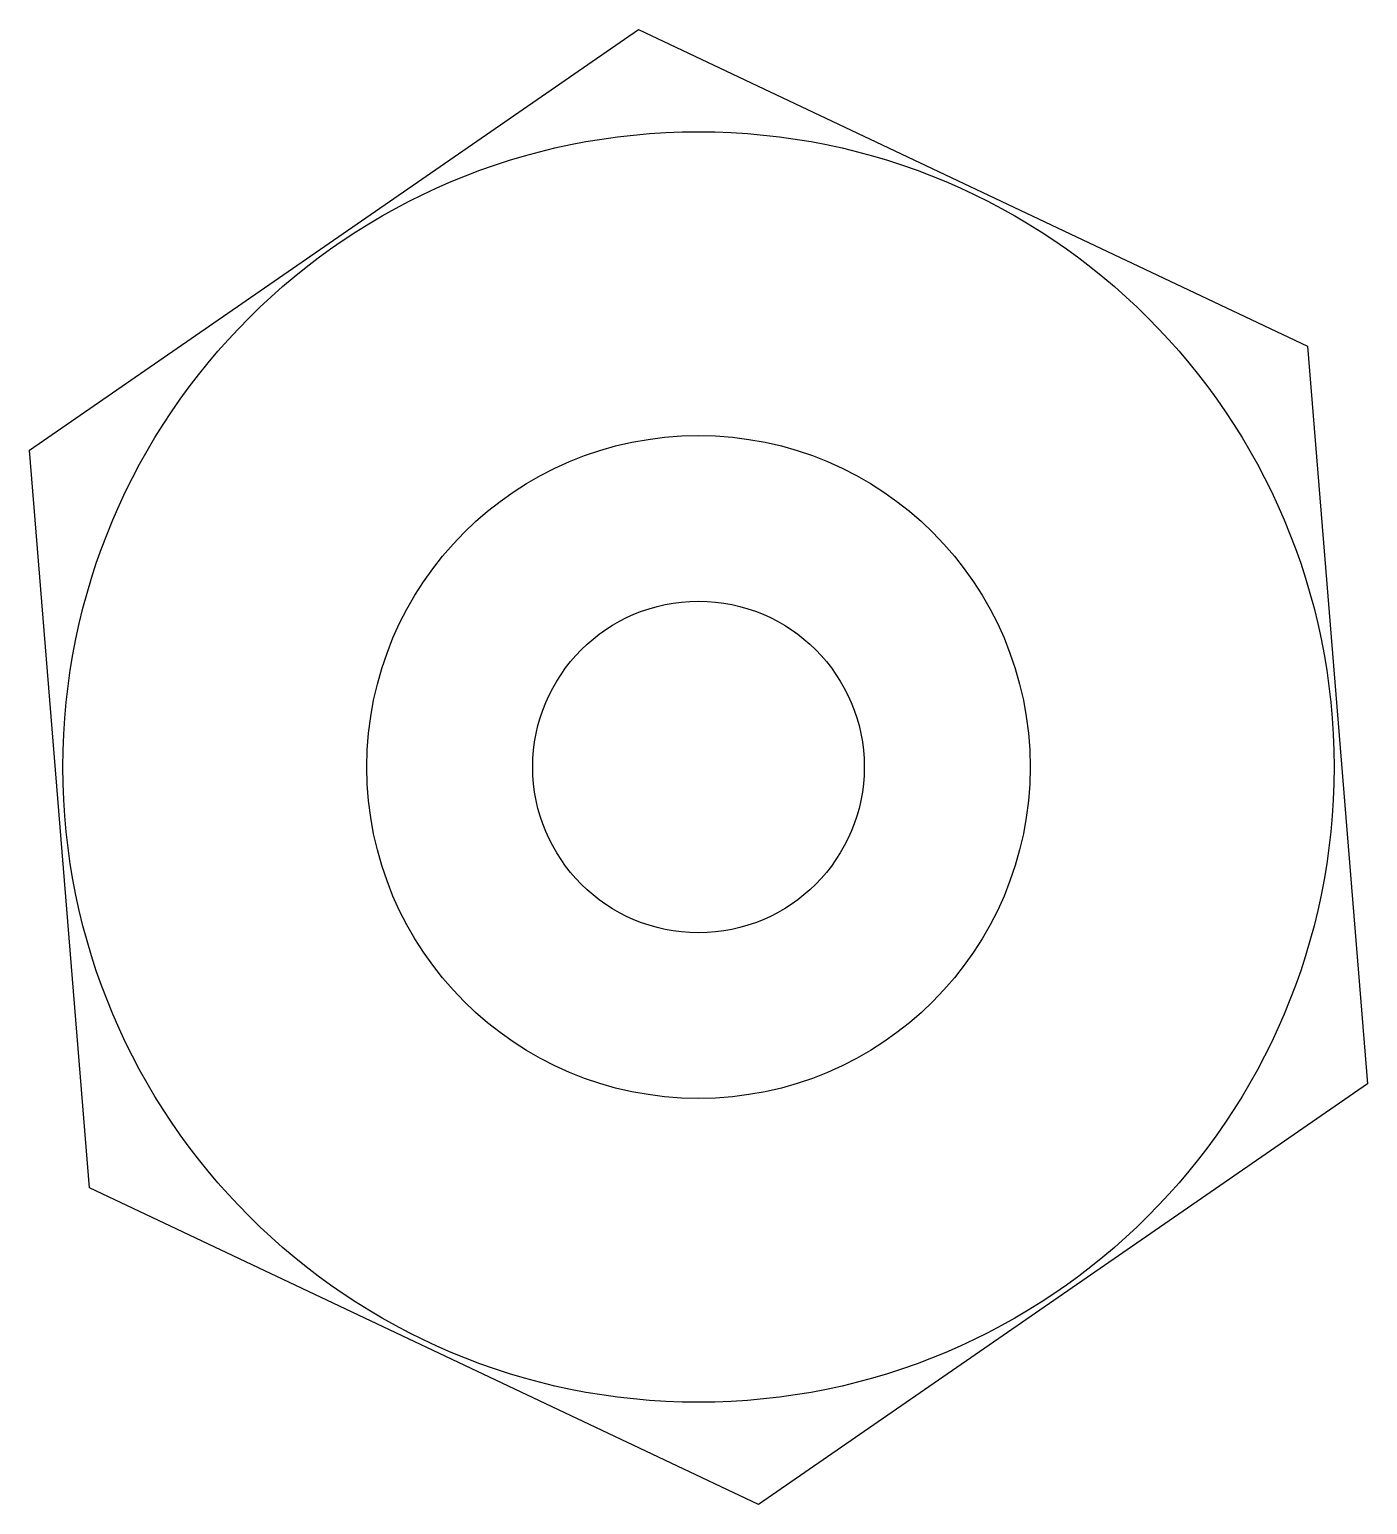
# Model space of a CAD drawing. Header units: millimetres. Extents: x -6.1 to 6.1, y -6.7 to 6.7.
import ezdxf

# ---------------------------------------------------------------- set-up
doc = ezdxf.new("R2010")
doc.units = ezdxf.units.MM
doc.layers.get('0').update_dxf_attribs({"linetype": 'CONTINUOUS'})

msp = doc.modelspace()

# ---------------------------------------------------------------- linework, layer by layer
msp.add_lwpolyline([(5.51, 3.808), (6.052, -2.868), (0.543, -6.675), (-5.51, -3.808), (-6.052, 2.868), (-0.543, 6.675)], close=True)
for radius in [5.75, 3, 1.5]:
    msp.add_circle((0, 0), radius)

doc.saveas('drawing.dxf')
